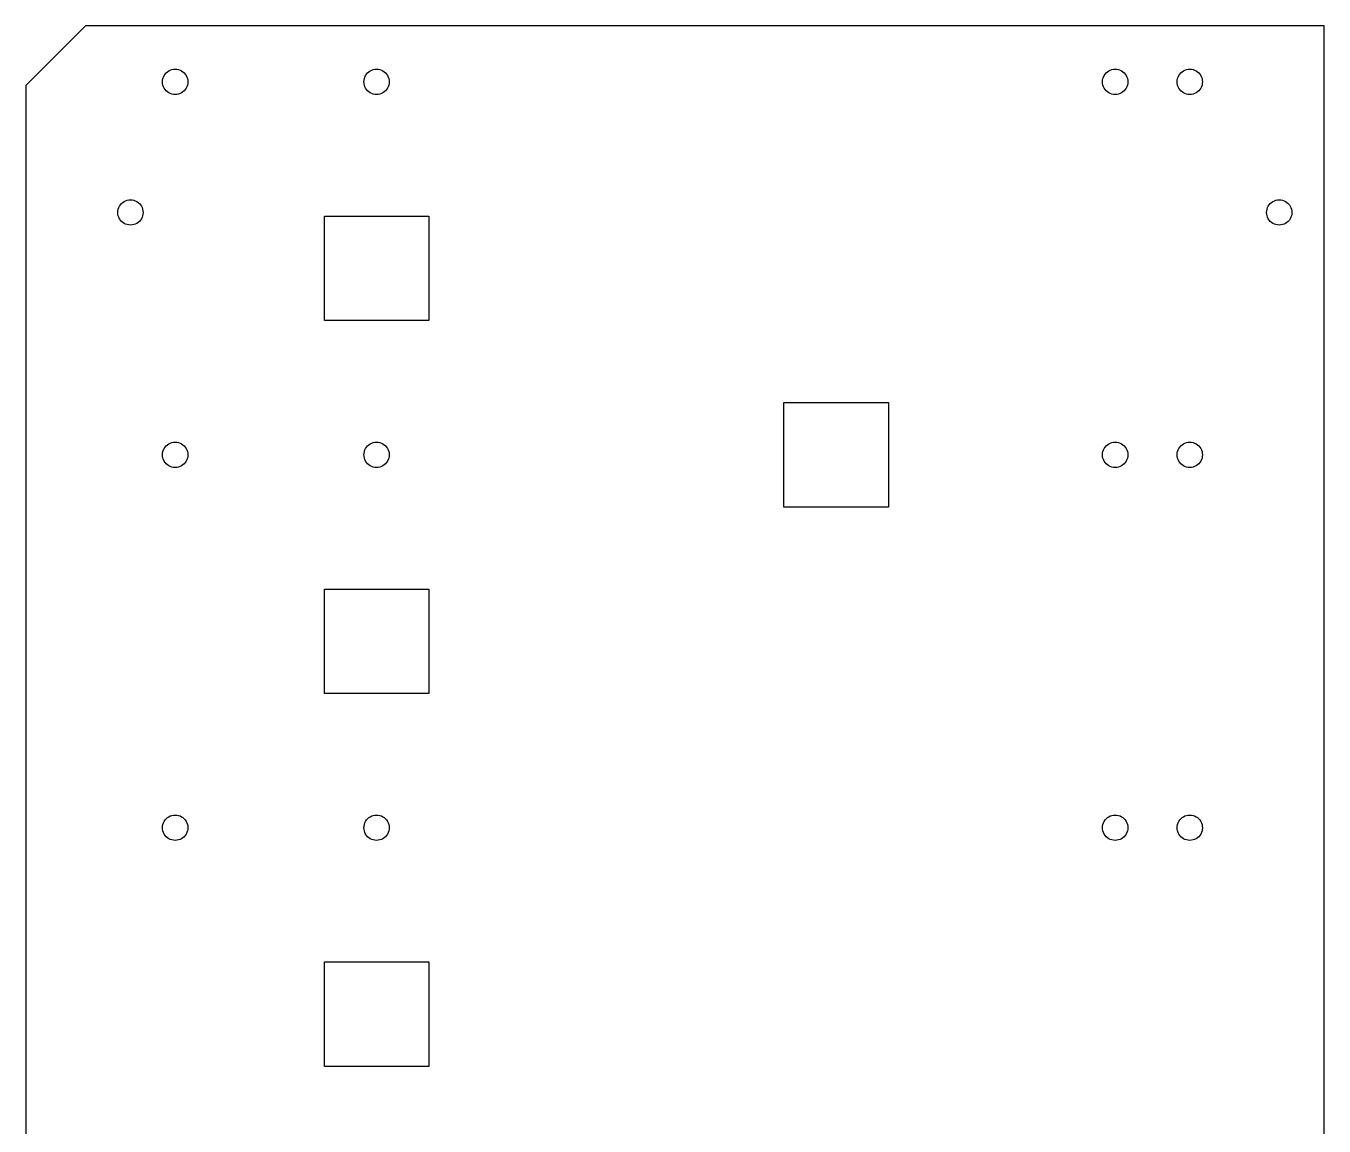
# Model space of a CAD drawing. Header units: metres. Extents: x 0 to 174, y 0 to 565.
# Drawn here: x 0 to 174, y 417.5 to 565 of the extents above; entities that cross this region are included whole.
import ezdxf

# ---------------------------------------------------------------- set-up
doc = ezdxf.new("R2010")
doc.units = ezdxf.units.M

msp = doc.modelspace()

# ---------------------------------------------------------------- linework, layer by layer
for p, q in [((8, 565), (0, 557)), ((174, 565), (8, 565)), ((174, 0), (174, 565)), ((18.6513, 558.535), (18.7979, 558.702)), ((18.7979, 558.702), (18.9651, 558.849)), ((18.9651, 558.849), (19.15, 558.972)), ((19.15, 558.972), (19.3494, 559.071)), ((19.3494, 559.071), (19.56, 559.142)), ((19.56, 559.142), (19.7781, 559.185)), ((19.7781, 559.185), (20, 559.2)), ((20, 559.2), (20.2219, 559.185)), ((20.2219, 559.185), (20.44, 559.142)), ((20.44, 559.142), (20.6506, 559.071)), ((20.6506, 559.071), (20.85, 558.972)), ((20.85, 558.972), (21.0349, 558.849)), ((21.0349, 558.849), (21.2021, 558.702)), ((21.2021, 558.702), (21.3487, 558.535)), ((45.6513, 558.535), (45.7979, 558.702)), ((45.7979, 558.702), (45.9651, 558.849)), ((45.9651, 558.849), (46.15, 558.972)), ((46.15, 558.972), (46.3494, 559.071)), ((46.3494, 559.071), (46.56, 559.142)), ((46.56, 559.142), (46.7781, 559.185)), ((46.7781, 559.185), (47, 559.2)), ((47, 559.2), (47.2219, 559.185)), ((47.2219, 559.185), (47.44, 559.142)), ((47.44, 559.142), (47.6506, 559.071)), ((47.6506, 559.071), (47.85, 558.972)), ((47.85, 558.972), (48.0349, 558.849)), ((48.0349, 558.849), (48.2021, 558.702)), ((48.2021, 558.702), (48.3487, 558.535)), ((144.651, 558.535), (144.798, 558.702)), ((144.798, 558.702), (144.965, 558.849)), ((144.965, 558.849), (145.15, 558.972)), ((145.15, 558.972), (145.349, 559.071)), ((145.349, 559.071), (145.56, 559.142)), ((145.56, 559.142), (145.778, 559.185)), ((145.778, 559.185), (146, 559.2)), ((146, 559.2), (146.222, 559.185)), ((146.222, 559.185), (146.44, 559.142)), ((146.44, 559.142), (146.651, 559.071)), ((146.651, 559.071), (146.85, 558.972)), ((146.85, 558.972), (147.035, 558.849)), ((147.035, 558.849), (147.202, 558.702)), ((147.202, 558.702), (147.349, 558.535)), ((154.651, 558.535), (154.798, 558.702)), ((154.798, 558.702), (154.965, 558.849)), ((154.965, 558.849), (155.15, 558.972)), ((155.15, 558.972), (155.349, 559.071)), ((155.349, 559.071), (155.56, 559.142)), ((155.56, 559.142), (155.778, 559.185)), ((155.778, 559.185), (156, 559.2)), ((156, 559.2), (156.222, 559.185)), ((156.222, 559.185), (156.44, 559.142)), ((156.44, 559.142), (156.651, 559.071)), ((156.651, 559.071), (156.85, 558.972)), ((156.85, 558.972), (157.035, 558.849)), ((157.035, 558.849), (157.202, 558.702)), ((157.202, 558.702), (157.349, 558.535)), ((0, 557), (0, 0)), ((18.3, 557.5), (18.3145, 557.722)), ((18.3145, 557.278), (18.3, 557.5)), ((18.3145, 557.722), (18.3579, 557.94)), ((18.3579, 557.06), (18.3145, 557.278)), ((18.3579, 557.94), (18.4294, 558.151)), ((18.4294, 556.849), (18.3579, 557.06)), ((18.4294, 558.151), (18.5278, 558.35)), ((18.5278, 556.65), (18.4294, 556.849)), ((18.5278, 558.35), (18.6513, 558.535)), ((21.3487, 558.535), (21.4722, 558.35)), ((21.4722, 558.35), (21.5706, 558.151)), ((21.5706, 556.849), (21.4722, 556.65)), ((21.5706, 558.151), (21.6421, 557.94)), ((21.6421, 557.06), (21.5706, 556.849)), ((21.6421, 557.94), (21.6855, 557.722)), ((21.6855, 557.278), (21.6421, 557.06)), ((21.6855, 557.722), (21.7, 557.5)), ((21.7, 557.5), (21.6855, 557.278)), ((45.3, 557.5), (45.3145, 557.722)), ((45.3145, 557.278), (45.3, 557.5)), ((45.3145, 557.722), (45.3579, 557.94)), ((45.3579, 557.06), (45.3145, 557.278)), ((45.3579, 557.94), (45.4294, 558.151)), ((45.4294, 556.849), (45.3579, 557.06)), ((45.4294, 558.151), (45.5278, 558.35)), ((45.5278, 556.65), (45.4294, 556.849)), ((45.5278, 558.35), (45.6513, 558.535)), ((48.3487, 558.535), (48.4722, 558.35)), ((48.4722, 558.35), (48.5706, 558.151)), ((48.5706, 556.849), (48.4722, 556.65)), ((48.5706, 558.151), (48.6421, 557.94)), ((48.6421, 557.06), (48.5706, 556.849)), ((48.6421, 557.94), (48.6855, 557.722)), ((48.6855, 557.278), (48.6421, 557.06)), ((48.6855, 557.722), (48.7, 557.5)), ((48.7, 557.5), (48.6855, 557.278)), ((144.3, 557.5), (144.315, 557.722)), ((144.315, 557.278), (144.3, 557.5)), ((144.315, 557.722), (144.358, 557.94)), ((144.358, 557.06), (144.315, 557.278)), ((144.358, 557.94), (144.429, 558.151)), ((144.429, 556.849), (144.358, 557.06)), ((144.429, 558.151), (144.528, 558.35)), ((144.528, 556.65), (144.429, 556.849)), ((144.528, 558.35), (144.651, 558.535)), ((147.349, 558.535), (147.472, 558.35)), ((147.472, 558.35), (147.571, 558.151)), ((147.571, 556.849), (147.472, 556.65)), ((147.571, 558.151), (147.642, 557.94)), ((147.642, 557.06), (147.571, 556.849)), ((147.642, 557.94), (147.685, 557.722)), ((147.685, 557.278), (147.642, 557.06)), ((147.685, 557.722), (147.7, 557.5)), ((147.7, 557.5), (147.685, 557.278)), ((154.3, 557.5), (154.315, 557.722)), ((154.315, 557.278), (154.3, 557.5)), ((154.315, 557.722), (154.358, 557.94)), ((154.358, 557.06), (154.315, 557.278)), ((154.358, 557.94), (154.429, 558.151)), ((154.429, 556.849), (154.358, 557.06)), ((154.429, 558.151), (154.528, 558.35)), ((154.528, 556.65), (154.429, 556.849)), ((154.528, 558.35), (154.651, 558.535)), ((157.349, 558.535), (157.472, 558.35)), ((157.472, 558.35), (157.571, 558.151)), ((157.571, 556.849), (157.472, 556.65)), ((157.571, 558.151), (157.642, 557.94)), ((157.642, 557.06), (157.571, 556.849)), ((157.642, 557.94), (157.685, 557.722)), ((157.685, 557.278), (157.642, 557.06)), ((157.685, 557.722), (157.7, 557.5)), ((157.7, 557.5), (157.685, 557.278)), ((18.6513, 556.465), (18.5278, 556.65)), ((18.7979, 556.298), (18.6513, 556.465)), ((18.9651, 556.151), (18.7979, 556.298)), ((19.15, 556.028), (18.9651, 556.151)), ((19.3494, 555.929), (19.15, 556.028)), ((19.56, 555.858), (19.3494, 555.929)), ((19.7781, 555.815), (19.56, 555.858)), ((20, 555.8), (19.7781, 555.815)), ((20.2219, 555.815), (20, 555.8)), ((20.44, 555.858), (20.2219, 555.815)), ((20.6506, 555.929), (20.44, 555.858)), ((20.85, 556.028), (20.6506, 555.929)), ((21.0349, 556.151), (20.85, 556.028)), ((21.2021, 556.298), (21.0349, 556.151)), ((21.3487, 556.465), (21.2021, 556.298)), ((21.4722, 556.65), (21.3487, 556.465)), ((45.6513, 556.465), (45.5278, 556.65)), ((45.7979, 556.298), (45.6513, 556.465)), ((45.9651, 556.151), (45.7979, 556.298)), ((46.15, 556.028), (45.9651, 556.151)), ((46.3494, 555.929), (46.15, 556.028)), ((46.56, 555.858), (46.3494, 555.929)), ((46.7781, 555.815), (46.56, 555.858)), ((47, 555.8), (46.7781, 555.815)), ((47.2219, 555.815), (47, 555.8)), ((47.44, 555.858), (47.2219, 555.815)), ((47.6506, 555.929), (47.44, 555.858)), ((47.85, 556.028), (47.6506, 555.929)), ((48.0349, 556.151), (47.85, 556.028)), ((48.2021, 556.298), (48.0349, 556.151)), ((48.3487, 556.465), (48.2021, 556.298)), ((48.4722, 556.65), (48.3487, 556.465)), ((144.651, 556.465), (144.528, 556.65)), ((144.798, 556.298), (144.651, 556.465)), ((144.965, 556.151), (144.798, 556.298)), ((145.15, 556.028), (144.965, 556.151)), ((145.349, 555.929), (145.15, 556.028)), ((145.56, 555.858), (145.349, 555.929)), ((145.778, 555.815), (145.56, 555.858)), ((146, 555.8), (145.778, 555.815)), ((146.222, 555.815), (146, 555.8)), ((146.44, 555.858), (146.222, 555.815)), ((146.651, 555.929), (146.44, 555.858)), ((146.85, 556.028), (146.651, 555.929)), ((147.035, 556.151), (146.85, 556.028)), ((147.202, 556.298), (147.035, 556.151)), ((147.349, 556.465), (147.202, 556.298)), ((147.472, 556.65), (147.349, 556.465)), ((154.651, 556.465), (154.528, 556.65)), ((154.798, 556.298), (154.651, 556.465)), ((154.965, 556.151), (154.798, 556.298)), ((155.15, 556.028), (154.965, 556.151)), ((155.349, 555.929), (155.15, 556.028)), ((155.56, 555.858), (155.349, 555.929)), ((155.778, 555.815), (155.56, 555.858)), ((156, 555.8), (155.778, 555.815)), ((156.222, 555.815), (156, 555.8)), ((156.44, 555.858), (156.222, 555.815)), ((156.651, 555.929), (156.44, 555.858)), ((156.85, 556.028), (156.651, 555.929)), ((157.035, 556.151), (156.85, 556.028)), ((157.202, 556.298), (157.035, 556.151)), ((157.349, 556.465), (157.202, 556.298)), ((157.472, 556.65), (157.349, 556.465)), ((12.6513, 541.035), (12.7979, 541.202)), ((12.7979, 541.202), (12.9651, 541.349)), ((12.9651, 541.349), (13.15, 541.472)), ((13.15, 541.472), (13.3494, 541.571)), ((13.3494, 541.571), (13.56, 541.642)), ((13.56, 541.642), (13.7781, 541.685)), ((13.7781, 541.685), (14, 541.7)), ((14, 541.7), (14.2219, 541.685)), ((14.2219, 541.685), (14.44, 541.642)), ((14.44, 541.642), (14.6506, 541.571)), ((14.6506, 541.571), (14.85, 541.472)), ((14.85, 541.472), (15.0349, 541.349)), ((15.0349, 541.349), (15.2021, 541.202)), ((15.2021, 541.202), (15.3487, 541.035)), ((166.651, 541.035), (166.798, 541.202)), ((166.798, 541.202), (166.965, 541.349)), ((166.965, 541.349), (167.15, 541.472)), ((167.15, 541.472), (167.349, 541.571)), ((167.349, 541.571), (167.56, 541.642)), ((167.56, 541.642), (167.778, 541.685)), ((167.778, 541.685), (168, 541.7)), ((168, 541.7), (168.222, 541.685)), ((168.222, 541.685), (168.44, 541.642)), ((168.44, 541.642), (168.651, 541.571)), ((168.651, 541.571), (168.85, 541.472)), ((168.85, 541.472), (169.035, 541.349)), ((169.035, 541.349), (169.202, 541.202)), ((169.202, 541.202), (169.349, 541.035)), ((12.3, 540), (12.3145, 540.222)), ((12.3145, 539.778), (12.3, 540)), ((12.3145, 540.222), (12.3579, 540.44)), ((12.3579, 539.56), (12.3145, 539.778)), ((12.3579, 540.44), (12.4294, 540.651)), ((12.4294, 539.349), (12.3579, 539.56)), ((12.4294, 540.651), (12.5278, 540.85)), ((12.5278, 540.85), (12.6513, 541.035)), ((15.3487, 541.035), (15.4722, 540.85)), ((15.4722, 540.85), (15.5706, 540.651)), ((15.5706, 540.651), (15.6421, 540.44)), ((15.6421, 539.56), (15.5706, 539.349)), ((15.6421, 540.44), (15.6855, 540.222)), ((15.6855, 539.778), (15.6421, 539.56)), ((15.6855, 540.222), (15.7, 540)), ((15.7, 540), (15.6855, 539.778)), ((40, 525.5), (40, 539.5)), ((40, 539.5), (54, 539.5)), ((54, 539.5), (54, 525.5)), ((166.3, 540), (166.315, 540.222)), ((166.315, 539.778), (166.3, 540)), ((166.315, 540.222), (166.358, 540.44)), ((166.358, 539.56), (166.315, 539.778)), ((166.358, 540.44), (166.429, 540.651)), ((166.429, 539.349), (166.358, 539.56)), ((166.429, 540.651), (166.528, 540.85)), ((166.528, 540.85), (166.651, 541.035)), ((169.349, 541.035), (169.472, 540.85)), ((169.472, 540.85), (169.571, 540.651)), ((169.571, 540.651), (169.642, 540.44)), ((169.642, 539.56), (169.571, 539.349)), ((169.642, 540.44), (169.685, 540.222)), ((169.685, 539.778), (169.642, 539.56)), ((169.685, 540.222), (169.7, 540)), ((169.7, 540), (169.685, 539.778)), ((12.5278, 539.15), (12.4294, 539.349)), ((12.6513, 538.965), (12.5278, 539.15)), ((12.7979, 538.798), (12.6513, 538.965)), ((12.9651, 538.651), (12.7979, 538.798)), ((13.15, 538.528), (12.9651, 538.651)), ((13.3494, 538.429), (13.15, 538.528)), ((13.56, 538.358), (13.3494, 538.429)), ((13.7781, 538.315), (13.56, 538.358)), ((14, 538.3), (13.7781, 538.315)), ((14.2219, 538.315), (14, 538.3)), ((14.44, 538.358), (14.2219, 538.315)), ((14.6506, 538.429), (14.44, 538.358)), ((14.85, 538.528), (14.6506, 538.429)), ((15.0349, 538.651), (14.85, 538.528)), ((15.2021, 538.798), (15.0349, 538.651)), ((15.3487, 538.965), (15.2021, 538.798)), ((15.4722, 539.15), (15.3487, 538.965)), ((15.5706, 539.349), (15.4722, 539.15)), ((166.528, 539.15), (166.429, 539.349)), ((166.651, 538.965), (166.528, 539.15)), ((166.798, 538.798), (166.651, 538.965)), ((166.965, 538.651), (166.798, 538.798)), ((167.15, 538.528), (166.965, 538.651)), ((167.349, 538.429), (167.15, 538.528)), ((167.56, 538.358), (167.349, 538.429)), ((167.778, 538.315), (167.56, 538.358)), ((168, 538.3), (167.778, 538.315)), ((168.222, 538.315), (168, 538.3)), ((168.44, 538.358), (168.222, 538.315)), ((168.651, 538.429), (168.44, 538.358)), ((168.85, 538.528), (168.651, 538.429)), ((169.035, 538.651), (168.85, 538.528)), ((169.202, 538.798), (169.035, 538.651)), ((169.349, 538.965), (169.202, 538.798)), ((169.472, 539.15), (169.349, 538.965)), ((169.571, 539.349), (169.472, 539.15)), ((54, 525.5), (40, 525.5)), ((101.6, 500.5), (101.6, 514.5)), ((101.6, 514.5), (115.6, 514.5)), ((115.6, 514.5), (115.6, 500.5)), ((18.3579, 507.94), (18.4294, 508.151)), ((18.4294, 508.151), (18.5278, 508.35)), ((18.5278, 508.35), (18.6513, 508.535)), ((18.6513, 508.535), (18.7979, 508.702)), ((18.7979, 508.702), (18.9651, 508.849)), ((18.9651, 508.849), (19.15, 508.972)), ((19.15, 508.972), (19.3494, 509.071)), ((19.3494, 509.071), (19.56, 509.142)), ((19.56, 509.142), (19.7781, 509.185)), ((19.7781, 509.185), (20, 509.2)), ((20, 509.2), (20.2219, 509.185)), ((20.2219, 509.185), (20.44, 509.142)), ((20.44, 509.142), (20.6506, 509.071)), ((20.6506, 509.071), (20.85, 508.972)), ((20.85, 508.972), (21.0349, 508.849)), ((21.0349, 508.849), (21.2021, 508.702)), ((21.2021, 508.702), (21.3487, 508.535)), ((21.3487, 508.535), (21.4722, 508.35)), ((21.4722, 508.35), (21.5706, 508.151)), ((21.5706, 508.151), (21.6421, 507.94)), ((45.3579, 507.94), (45.4294, 508.151)), ((45.4294, 508.151), (45.5278, 508.35)), ((45.5278, 508.35), (45.6513, 508.535)), ((45.6513, 508.535), (45.7979, 508.702)), ((45.7979, 508.702), (45.9651, 508.849)), ((45.9651, 508.849), (46.15, 508.972)), ((46.15, 508.972), (46.3494, 509.071)), ((46.3494, 509.071), (46.56, 509.142)), ((46.56, 509.142), (46.7781, 509.185)), ((46.7781, 509.185), (47, 509.2)), ((47, 509.2), (47.2219, 509.185)), ((47.2219, 509.185), (47.44, 509.142)), ((47.44, 509.142), (47.6506, 509.071)), ((47.6506, 509.071), (47.85, 508.972)), ((47.85, 508.972), (48.0349, 508.849)), ((48.0349, 508.849), (48.2021, 508.702)), ((48.2021, 508.702), (48.3487, 508.535)), ((48.3487, 508.535), (48.4722, 508.35)), ((48.4722, 508.35), (48.5706, 508.151)), ((48.5706, 508.151), (48.6421, 507.94)), ((144.358, 507.94), (144.429, 508.151)), ((144.429, 508.151), (144.528, 508.35)), ((144.528, 508.35), (144.651, 508.535)), ((144.651, 508.535), (144.798, 508.702)), ((144.798, 508.702), (144.965, 508.849)), ((144.965, 508.849), (145.15, 508.972)), ((145.15, 508.972), (145.349, 509.071)), ((145.349, 509.071), (145.56, 509.142)), ((145.56, 509.142), (145.778, 509.185)), ((145.778, 509.185), (146, 509.2)), ((146, 509.2), (146.222, 509.185)), ((146.222, 509.185), (146.44, 509.142)), ((146.44, 509.142), (146.651, 509.071)), ((146.651, 509.071), (146.85, 508.972)), ((146.85, 508.972), (147.035, 508.849)), ((147.035, 508.849), (147.202, 508.702)), ((147.202, 508.702), (147.349, 508.535)), ((147.349, 508.535), (147.472, 508.35)), ((147.472, 508.35), (147.571, 508.151)), ((147.571, 508.151), (147.642, 507.94)), ((154.358, 507.94), (154.429, 508.151)), ((154.429, 508.151), (154.528, 508.35)), ((154.528, 508.35), (154.651, 508.535)), ((154.651, 508.535), (154.798, 508.702)), ((154.798, 508.702), (154.965, 508.849)), ((154.965, 508.849), (155.15, 508.972)), ((155.15, 508.972), (155.349, 509.071)), ((155.349, 509.071), (155.56, 509.142)), ((155.56, 509.142), (155.778, 509.185)), ((155.778, 509.185), (156, 509.2)), ((156, 509.2), (156.222, 509.185)), ((156.222, 509.185), (156.44, 509.142)), ((156.44, 509.142), (156.651, 509.071)), ((156.651, 509.071), (156.85, 508.972)), ((156.85, 508.972), (157.035, 508.849)), ((157.035, 508.849), (157.202, 508.702)), ((157.202, 508.702), (157.349, 508.535)), ((157.349, 508.535), (157.472, 508.35)), ((157.472, 508.35), (157.571, 508.151)), ((157.571, 508.151), (157.642, 507.94)), ((18.3, 507.5), (18.3145, 507.722)), ((18.3145, 507.278), (18.3, 507.5)), ((18.3145, 507.722), (18.3579, 507.94)), ((18.3579, 507.06), (18.3145, 507.278)), ((18.4294, 506.849), (18.3579, 507.06)), ((18.5278, 506.65), (18.4294, 506.849)), ((18.6513, 506.465), (18.5278, 506.65)), ((18.7979, 506.298), (18.6513, 506.465)), ((21.3487, 506.465), (21.2021, 506.298)), ((21.4722, 506.65), (21.3487, 506.465)), ((21.5706, 506.849), (21.4722, 506.65)), ((21.6421, 507.06), (21.5706, 506.849)), ((21.6421, 507.94), (21.6855, 507.722)), ((21.6855, 507.278), (21.6421, 507.06)), ((21.6855, 507.722), (21.7, 507.5)), ((21.7, 507.5), (21.6855, 507.278)), ((45.3, 507.5), (45.3145, 507.722)), ((45.3145, 507.278), (45.3, 507.5)), ((45.3145, 507.722), (45.3579, 507.94)), ((45.3579, 507.06), (45.3145, 507.278)), ((45.4294, 506.849), (45.3579, 507.06)), ((45.5278, 506.65), (45.4294, 506.849)), ((45.6513, 506.465), (45.5278, 506.65)), ((45.7979, 506.298), (45.6513, 506.465)), ((48.3487, 506.465), (48.2021, 506.298)), ((48.4722, 506.65), (48.3487, 506.465)), ((48.5706, 506.849), (48.4722, 506.65)), ((48.6421, 507.06), (48.5706, 506.849)), ((48.6421, 507.94), (48.6855, 507.722)), ((48.6855, 507.278), (48.6421, 507.06)), ((48.6855, 507.722), (48.7, 507.5)), ((48.7, 507.5), (48.6855, 507.278)), ((144.3, 507.5), (144.315, 507.722)), ((144.315, 507.278), (144.3, 507.5)), ((144.315, 507.722), (144.358, 507.94)), ((144.358, 507.06), (144.315, 507.278)), ((144.429, 506.849), (144.358, 507.06)), ((144.528, 506.65), (144.429, 506.849)), ((144.651, 506.465), (144.528, 506.65)), ((144.798, 506.298), (144.651, 506.465)), ((147.349, 506.465), (147.202, 506.298)), ((147.472, 506.65), (147.349, 506.465)), ((147.571, 506.849), (147.472, 506.65)), ((147.642, 507.06), (147.571, 506.849)), ((147.642, 507.94), (147.685, 507.722)), ((147.685, 507.278), (147.642, 507.06)), ((147.685, 507.722), (147.7, 507.5)), ((147.7, 507.5), (147.685, 507.278)), ((154.3, 507.5), (154.315, 507.722)), ((154.315, 507.278), (154.3, 507.5)), ((154.315, 507.722), (154.358, 507.94)), ((154.358, 507.06), (154.315, 507.278)), ((154.429, 506.849), (154.358, 507.06)), ((154.528, 506.65), (154.429, 506.849)), ((154.651, 506.465), (154.528, 506.65)), ((154.798, 506.298), (154.651, 506.465)), ((157.349, 506.465), (157.202, 506.298)), ((157.472, 506.65), (157.349, 506.465)), ((157.571, 506.849), (157.472, 506.65)), ((157.642, 507.06), (157.571, 506.849)), ((157.642, 507.94), (157.685, 507.722)), ((157.685, 507.278), (157.642, 507.06)), ((157.685, 507.722), (157.7, 507.5)), ((157.7, 507.5), (157.685, 507.278)), ((18.9651, 506.151), (18.7979, 506.298)), ((19.15, 506.028), (18.9651, 506.151)), ((19.3494, 505.929), (19.15, 506.028)), ((19.56, 505.858), (19.3494, 505.929)), ((19.7781, 505.815), (19.56, 505.858)), ((20, 505.8), (19.7781, 505.815)), ((20.2219, 505.815), (20, 505.8)), ((20.44, 505.858), (20.2219, 505.815)), ((20.6506, 505.929), (20.44, 505.858)), ((20.85, 506.028), (20.6506, 505.929)), ((21.0349, 506.151), (20.85, 506.028)), ((21.2021, 506.298), (21.0349, 506.151)), ((45.9651, 506.151), (45.7979, 506.298)), ((46.15, 506.028), (45.9651, 506.151)), ((46.3494, 505.929), (46.15, 506.028)), ((46.56, 505.858), (46.3494, 505.929)), ((46.7781, 505.815), (46.56, 505.858)), ((47, 505.8), (46.7781, 505.815)), ((47.2219, 505.815), (47, 505.8)), ((47.44, 505.858), (47.2219, 505.815)), ((47.6506, 505.929), (47.44, 505.858)), ((47.85, 506.028), (47.6506, 505.929)), ((48.0349, 506.151), (47.85, 506.028)), ((48.2021, 506.298), (48.0349, 506.151)), ((144.965, 506.151), (144.798, 506.298)), ((145.15, 506.028), (144.965, 506.151)), ((145.349, 505.929), (145.15, 506.028)), ((145.56, 505.858), (145.349, 505.929)), ((145.778, 505.815), (145.56, 505.858)), ((146, 505.8), (145.778, 505.815)), ((146.222, 505.815), (146, 505.8)), ((146.44, 505.858), (146.222, 505.815)), ((146.651, 505.929), (146.44, 505.858)), ((146.85, 506.028), (146.651, 505.929)), ((147.035, 506.151), (146.85, 506.028)), ((147.202, 506.298), (147.035, 506.151)), ((154.965, 506.151), (154.798, 506.298)), ((155.15, 506.028), (154.965, 506.151)), ((155.349, 505.929), (155.15, 506.028)), ((155.56, 505.858), (155.349, 505.929)), ((155.778, 505.815), (155.56, 505.858)), ((156, 505.8), (155.778, 505.815)), ((156.222, 505.815), (156, 505.8)), ((156.44, 505.858), (156.222, 505.815)), ((156.651, 505.929), (156.44, 505.858)), ((156.85, 506.028), (156.651, 505.929)), ((157.035, 506.151), (156.85, 506.028)), ((157.202, 506.298), (157.035, 506.151)), ((115.6, 500.5), (101.6, 500.5)), ((40, 475.5), (40, 489.5)), ((40, 489.5), (54, 489.5)), ((54, 489.5), (54, 475.5)), ((54, 475.5), (40, 475.5)), ((18.3, 457.5), (18.3145, 457.722)), ((18.3145, 457.722), (18.3579, 457.94)), ((18.3579, 457.94), (18.4294, 458.151)), ((18.4294, 458.151), (18.5278, 458.35)), ((18.5278, 458.35), (18.6513, 458.535)), ((18.6513, 458.535), (18.7979, 458.702)), ((18.7979, 458.702), (18.9651, 458.849)), ((18.9651, 458.849), (19.15, 458.972)), ((19.15, 458.972), (19.3494, 459.071)), ((19.3494, 459.071), (19.56, 459.142)), ((19.56, 459.142), (19.7781, 459.185)), ((19.7781, 459.185), (20, 459.2)), ((20, 459.2), (20.2219, 459.185)), ((20.2219, 459.185), (20.44, 459.142)), ((20.44, 459.142), (20.6506, 459.071)), ((20.6506, 459.071), (20.85, 458.972)), ((20.85, 458.972), (21.0349, 458.849)), ((21.0349, 458.849), (21.2021, 458.702)), ((21.2021, 458.702), (21.3487, 458.535)), ((21.3487, 458.535), (21.4722, 458.35)), ((21.4722, 458.35), (21.5706, 458.151)), ((21.5706, 458.151), (21.6421, 457.94)), ((21.6421, 457.94), (21.6855, 457.722)), ((21.6855, 457.722), (21.7, 457.5)), ((45.3, 457.5), (45.3145, 457.722)), ((45.3145, 457.722), (45.3579, 457.94)), ((45.3579, 457.94), (45.4294, 458.151)), ((45.4294, 458.151), (45.5278, 458.35)), ((45.5278, 458.35), (45.6513, 458.535)), ((45.6513, 458.535), (45.7979, 458.702)), ((45.7979, 458.702), (45.9651, 458.849)), ((45.9651, 458.849), (46.15, 458.972)), ((46.15, 458.972), (46.3494, 459.071)), ((46.3494, 459.071), (46.56, 459.142)), ((46.56, 459.142), (46.7781, 459.185)), ((46.7781, 459.185), (47, 459.2)), ((47, 459.2), (47.2219, 459.185)), ((47.2219, 459.185), (47.44, 459.142)), ((47.44, 459.142), (47.6506, 459.071)), ((47.6506, 459.071), (47.85, 458.972)), ((47.85, 458.972), (48.0349, 458.849)), ((48.0349, 458.849), (48.2021, 458.702)), ((48.2021, 458.702), (48.3487, 458.535)), ((48.3487, 458.535), (48.4722, 458.35)), ((48.4722, 458.35), (48.5706, 458.151)), ((48.5706, 458.151), (48.6421, 457.94)), ((48.6421, 457.94), (48.6855, 457.722)), ((48.6855, 457.722), (48.7, 457.5)), ((144.3, 457.5), (144.315, 457.722)), ((144.315, 457.722), (144.358, 457.94)), ((144.358, 457.94), (144.429, 458.151)), ((144.429, 458.151), (144.528, 458.35)), ((144.528, 458.35), (144.651, 458.535)), ((144.651, 458.535), (144.798, 458.702)), ((144.798, 458.702), (144.965, 458.849)), ((144.965, 458.849), (145.15, 458.972)), ((145.15, 458.972), (145.349, 459.071)), ((145.349, 459.071), (145.56, 459.142)), ((145.56, 459.142), (145.778, 459.185)), ((145.778, 459.185), (146, 459.2)), ((146, 459.2), (146.222, 459.185)), ((146.222, 459.185), (146.44, 459.142)), ((146.44, 459.142), (146.651, 459.071)), ((146.651, 459.071), (146.85, 458.972)), ((146.85, 458.972), (147.035, 458.849)), ((147.035, 458.849), (147.202, 458.702)), ((147.202, 458.702), (147.349, 458.535)), ((147.349, 458.535), (147.472, 458.35)), ((147.472, 458.35), (147.571, 458.151)), ((147.571, 458.151), (147.642, 457.94)), ((147.642, 457.94), (147.685, 457.722)), ((147.685, 457.722), (147.7, 457.5)), ((154.3, 457.5), (154.315, 457.722)), ((154.315, 457.722), (154.358, 457.94)), ((154.358, 457.94), (154.429, 458.151)), ((154.429, 458.151), (154.528, 458.35)), ((154.528, 458.35), (154.651, 458.535)), ((154.651, 458.535), (154.798, 458.702)), ((154.798, 458.702), (154.965, 458.849)), ((154.965, 458.849), (155.15, 458.972)), ((155.15, 458.972), (155.349, 459.071)), ((155.349, 459.071), (155.56, 459.142)), ((155.56, 459.142), (155.778, 459.185)), ((155.778, 459.185), (156, 459.2)), ((156, 459.2), (156.222, 459.185)), ((156.222, 459.185), (156.44, 459.142)), ((156.44, 459.142), (156.651, 459.071)), ((156.651, 459.071), (156.85, 458.972)), ((156.85, 458.972), (157.035, 458.849)), ((157.035, 458.849), (157.202, 458.702)), ((157.202, 458.702), (157.349, 458.535)), ((157.349, 458.535), (157.472, 458.35)), ((157.472, 458.35), (157.571, 458.151)), ((157.571, 458.151), (157.642, 457.94)), ((157.642, 457.94), (157.685, 457.722)), ((157.685, 457.722), (157.7, 457.5)), ((18.3145, 457.278), (18.3, 457.5)), ((18.3579, 457.06), (18.3145, 457.278)), ((18.4294, 456.849), (18.3579, 457.06)), ((18.5278, 456.65), (18.4294, 456.849)), ((18.6513, 456.465), (18.5278, 456.65)), ((18.7979, 456.298), (18.6513, 456.465)), ((18.9651, 456.151), (18.7979, 456.298)), ((19.15, 456.028), (18.9651, 456.151)), ((19.3494, 455.929), (19.15, 456.028)), ((19.56, 455.858), (19.3494, 455.929)), ((20.6506, 455.929), (20.44, 455.858)), ((20.85, 456.028), (20.6506, 455.929)), ((21.0349, 456.151), (20.85, 456.028)), ((21.2021, 456.298), (21.0349, 456.151)), ((21.3487, 456.465), (21.2021, 456.298)), ((21.4722, 456.65), (21.3487, 456.465)), ((21.5706, 456.849), (21.4722, 456.65)), ((21.6421, 457.06), (21.5706, 456.849)), ((21.6855, 457.278), (21.6421, 457.06)), ((21.7, 457.5), (21.6855, 457.278)), ((45.3145, 457.278), (45.3, 457.5)), ((45.3579, 457.06), (45.3145, 457.278)), ((45.4294, 456.849), (45.3579, 457.06)), ((45.5278, 456.65), (45.4294, 456.849)), ((45.6513, 456.465), (45.5278, 456.65)), ((45.7979, 456.298), (45.6513, 456.465)), ((45.9651, 456.151), (45.7979, 456.298)), ((46.15, 456.028), (45.9651, 456.151)), ((46.3494, 455.929), (46.15, 456.028)), ((46.56, 455.858), (46.3494, 455.929)), ((47.6506, 455.929), (47.44, 455.858)), ((47.85, 456.028), (47.6506, 455.929)), ((48.0349, 456.151), (47.85, 456.028)), ((48.2021, 456.298), (48.0349, 456.151)), ((48.3487, 456.465), (48.2021, 456.298)), ((48.4722, 456.65), (48.3487, 456.465)), ((48.5706, 456.849), (48.4722, 456.65)), ((48.6421, 457.06), (48.5706, 456.849)), ((48.6855, 457.278), (48.6421, 457.06)), ((48.7, 457.5), (48.6855, 457.278)), ((144.315, 457.278), (144.3, 457.5)), ((144.358, 457.06), (144.315, 457.278)), ((144.429, 456.849), (144.358, 457.06)), ((144.528, 456.65), (144.429, 456.849)), ((144.651, 456.465), (144.528, 456.65)), ((144.798, 456.298), (144.651, 456.465)), ((144.965, 456.151), (144.798, 456.298)), ((145.15, 456.028), (144.965, 456.151)), ((145.349, 455.929), (145.15, 456.028)), ((145.56, 455.858), (145.349, 455.929)), ((146.651, 455.929), (146.44, 455.858)), ((146.85, 456.028), (146.651, 455.929)), ((147.035, 456.151), (146.85, 456.028)), ((147.202, 456.298), (147.035, 456.151)), ((147.349, 456.465), (147.202, 456.298)), ((147.472, 456.65), (147.349, 456.465)), ((147.571, 456.849), (147.472, 456.65)), ((147.642, 457.06), (147.571, 456.849)), ((147.685, 457.278), (147.642, 457.06)), ((147.7, 457.5), (147.685, 457.278)), ((154.315, 457.278), (154.3, 457.5)), ((154.358, 457.06), (154.315, 457.278)), ((154.429, 456.849), (154.358, 457.06)), ((154.528, 456.65), (154.429, 456.849)), ((154.651, 456.465), (154.528, 456.65)), ((154.798, 456.298), (154.651, 456.465)), ((154.965, 456.151), (154.798, 456.298)), ((155.15, 456.028), (154.965, 456.151)), ((155.349, 455.929), (155.15, 456.028)), ((155.56, 455.858), (155.349, 455.929)), ((156.651, 455.929), (156.44, 455.858)), ((156.85, 456.028), (156.651, 455.929)), ((157.035, 456.151), (156.85, 456.028)), ((157.202, 456.298), (157.035, 456.151)), ((157.349, 456.465), (157.202, 456.298)), ((157.472, 456.65), (157.349, 456.465)), ((157.571, 456.849), (157.472, 456.65)), ((157.642, 457.06), (157.571, 456.849)), ((157.685, 457.278), (157.642, 457.06)), ((157.7, 457.5), (157.685, 457.278)), ((19.7781, 455.815), (19.56, 455.858)), ((20, 455.8), (19.7781, 455.815)), ((20.2219, 455.815), (20, 455.8)), ((20.44, 455.858), (20.2219, 455.815)), ((46.7781, 455.815), (46.56, 455.858)), ((47, 455.8), (46.7781, 455.815)), ((47.2219, 455.815), (47, 455.8)), ((47.44, 455.858), (47.2219, 455.815)), ((145.778, 455.815), (145.56, 455.858)), ((146, 455.8), (145.778, 455.815)), ((146.222, 455.815), (146, 455.8)), ((146.44, 455.858), (146.222, 455.815)), ((155.778, 455.815), (155.56, 455.858)), ((156, 455.8), (155.778, 455.815)), ((156.222, 455.815), (156, 455.8)), ((156.44, 455.858), (156.222, 455.815)), ((40, 425.5), (40, 439.5)), ((40, 439.5), (54, 439.5)), ((54, 439.5), (54, 425.5)), ((54, 425.5), (40, 425.5))]:
    msp.add_line(p, q)

doc.saveas('drawing.dxf')
